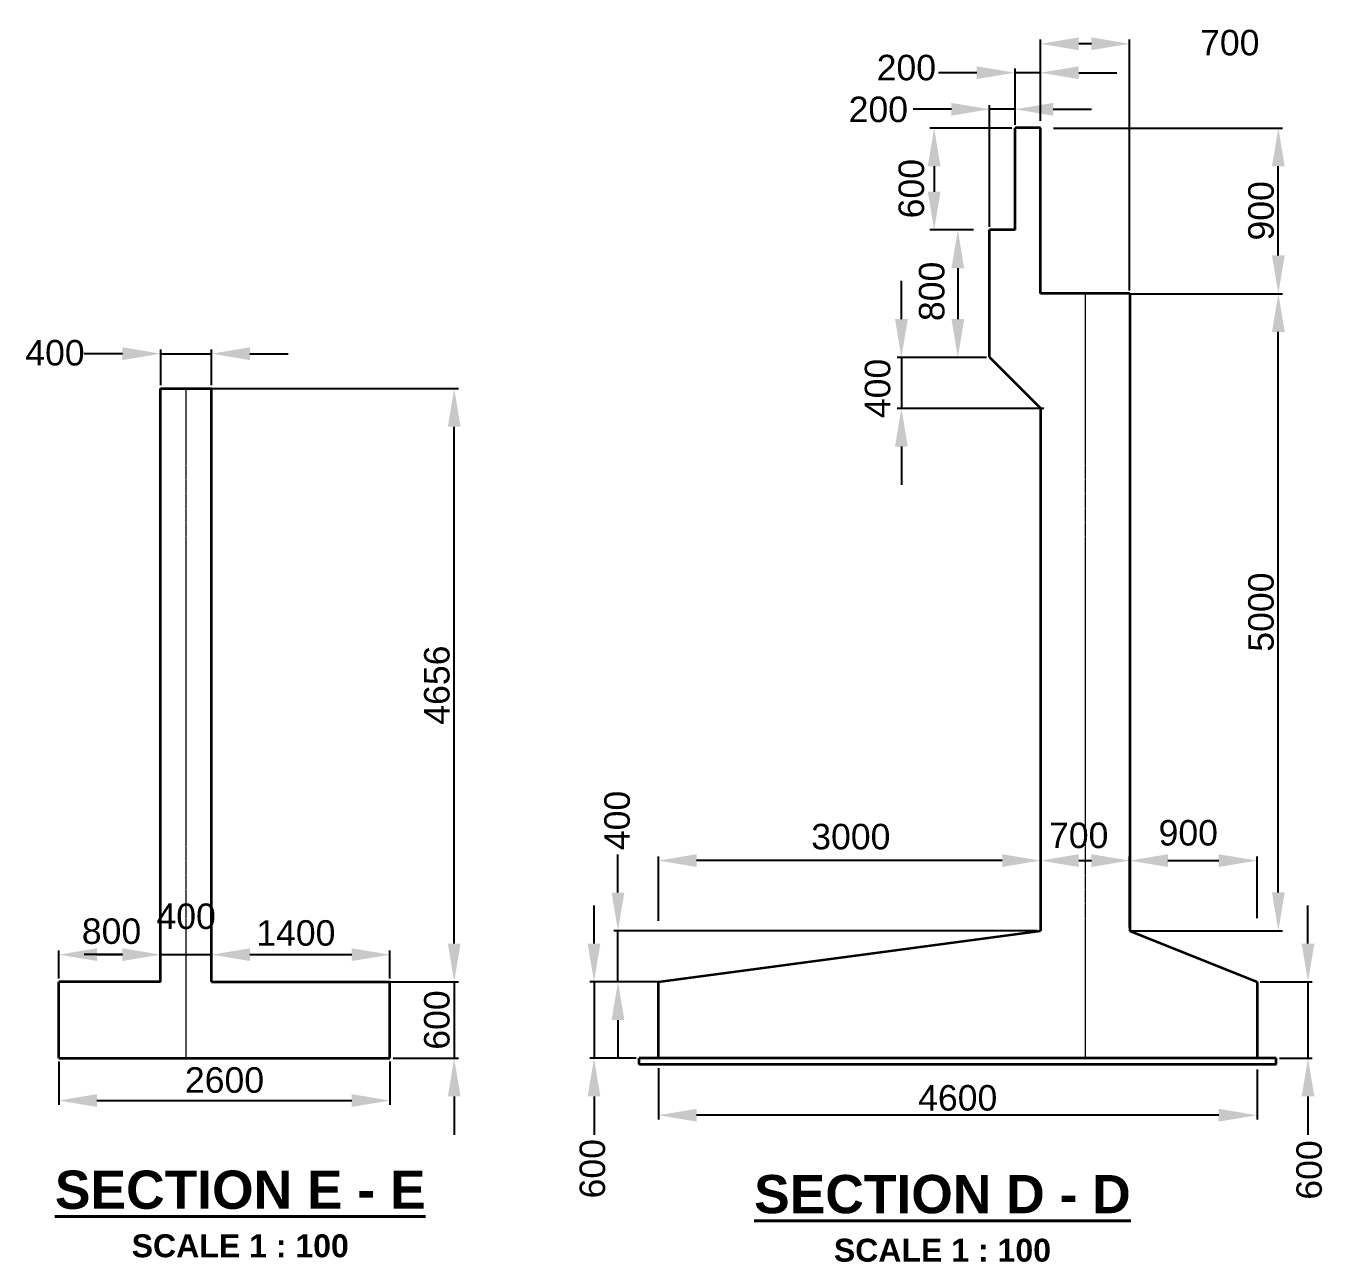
# Model space of a CAD drawing. Header units: millimetres. Extents: x -1307360 to -9241, y 140559 to 432424.
# Drawn here: x -1269154 to -1258949, y 274966 to 284665 of the extents above; entities that cross this region are included whole.
import ezdxf

# ---------------------------------------------------------------- set-up
doc = ezdxf.new("R2010")
doc.units = ezdxf.units.MM
doc.header["$MEASUREMENT"] = 0
doc.linetypes.add('CENTER2', pattern=[1.125, 0.75, -0.125, 0.125, -0.125])
for name, color, linetype, lineweight in [('centreline', 4, 'CENTER2', 15), ('dimension', 252, 'Continuous', 20), ('outline', 3, 'Continuous', 35), ('titles', 2, 'Continuous', 40)]:
    doc.layers.add(name, color=color, linetype=linetype, lineweight=lineweight)
doc.styles.add('ARIAL', font='arial.ttf')
doc.dimstyles.new('Dimstyle_50', dxfattribs={"dimtxt": 125, "dimasz": 125, "dimexe": 33, "dimexo": 25, "dimgap": 33, "dimtad": 1, "dimdec": 0, "dimzin": 0, "dimdsep": 46, "dimtxsty": 'ARIAL', "dimcen": 0.09, "dimclrd": 256, "dimclrt": 1, "dimadec": 0, "dimazin": 0, "dimtfac": 1, "dimtdec": 0, "dimtmove": 2, "dimatfit": 3, "dimldrblk": 'DOT', "dimfxl": 33, "dimtolj": 1, "dimtzin": 0, "dimarcsym": 0})

# ---------------------------------------------------------------- blocks, each defined once
blk = doc.blocks.new('*D138')
at = {"layer": 'Defpoints', "color": 0, "transparency": 16777216}
for p in [(-1267697, 282094), (-1268097, 281821), (-1267697, 281821)]:
    blk.add_point(p, dxfattribs=at)
at = {"layer": 'dimension', "lineweight": -2, "transparency": 16777216}
for p, q in [((-1268397, 282094), (-1268697, 282094)), ((-1268097, 282094), (-1267697, 282094)), ((-1267397, 282094), (-1267097, 282094))]:
    blk.add_line(p, q, dxfattribs=at)
at = {"layer": 'dimension', "color": 0, "lineweight": -2, "transparency": 16777216}
for p, q in [((-1268097, 281846), (-1268097, 282127)), ((-1267697, 281846), (-1267697, 282127))]:
    blk.add_line(p, q, dxfattribs=at)
at = {"layer": 'dimension', "transparency": 16777216}
for points in [[(-1268397, 282144), (-1268397, 282044), (-1268097, 282094)], [(-1267397, 282144), (-1267397, 282044), (-1267697, 282094)]]:
    blk.add_solid(points, dxfattribs=at)
at = {"layer": 'dimension', "color": 1, "transparency": 16777216, "insert": (-1268927, 282100), "char_height": 200, "attachment_point": 5, "style": 'ARIAL'}
blk.add_mtext('\\A1;400', dxfattribs=at)
blk = doc.blocks.new('_Dot')
at = {"color": 0, "linetype": 'ByBlock', "lineweight": -2}
blk.add_line((-0.5, 0), (-1, 0), dxfattribs=at)
at = {"color": 0, "linetype": 'ByBlock', "const_width": 0.5}
blk.add_lwpolyline([(-0.25, 0, 1), (0.25, 0, 1)], format="xyb", close=True, dxfattribs=at)
blk = doc.blocks.new('*D87')
at = {"layer": 'Defpoints', "color": 0, "transparency": 16777216}
for p in [(-1268897, 276565), (-1266297, 276565), (-1266297, 276233)]:
    blk.add_point(p, dxfattribs=at)
at = {"layer": 'dimension', "color": 0, "lineweight": -2, "transparency": 16777216}
for p, q in [((-1268897, 276540), (-1268897, 276200)), ((-1266297, 276540), (-1266297, 276200))]:
    blk.add_line(p, q, dxfattribs=at)
at = {"layer": 'dimension', "lineweight": -2, "transparency": 16777216}
blk.add_line((-1268597, 276233), (-1266597, 276233), dxfattribs=at)
at = {"layer": 'dimension', "transparency": 16777216}
for points in [[(-1268597, 276283), (-1268597, 276183), (-1268897, 276233)], [(-1266597, 276283), (-1266597, 276183), (-1266297, 276233)]]:
    blk.add_solid(points, dxfattribs=at)
at = {"layer": 'dimension', "color": 1, "transparency": 16777216, "insert": (-1267596, 276393), "char_height": 200, "attachment_point": 5, "style": 'ARIAL'}
blk.add_mtext('\\A1;2600', dxfattribs=at)
blk = doc.blocks.new('*D139')
at = {"layer": 'Defpoints', "color": 0, "transparency": 16777216}
for p in [(-1266347, 277165), (-1266297, 276565), (-1265793, 276565)]:
    blk.add_point(p, dxfattribs=at)
at = {"layer": 'dimension', "lineweight": -2, "transparency": 16777216}
for p, q in [((-1265793, 277465), (-1265793, 277765)), ((-1265793, 277165), (-1265793, 276565)), ((-1265793, 276265), (-1265793, 275965))]:
    blk.add_line(p, q, dxfattribs=at)
at = {"layer": 'dimension', "color": 0, "lineweight": -2, "transparency": 16777216}
for p, q in [((-1266322, 277165), (-1265760, 277165)), ((-1266272, 276565), (-1265760, 276565))]:
    blk.add_line(p, q, dxfattribs=at)
at = {"layer": 'dimension', "transparency": 16777216}
for points in [[(-1265843, 277465), (-1265743, 277465), (-1265793, 277165)], [(-1265843, 276265), (-1265743, 276265), (-1265793, 276565)]]:
    blk.add_solid(points, dxfattribs=at)
at = {"layer": 'dimension', "color": 1, "transparency": 16777216, "insert": (-1265928, 276865), "char_height": 200, "attachment_point": 5, "rotation": 90, "style": 'ARIAL'}
blk.add_mtext('\\A1;600', dxfattribs=at)
blk = doc.blocks.new('*D88')
at = {"layer": 'Defpoints', "color": 0, "transparency": 16777216}
for p in [(-1268097, 277378), (-1268897, 277165), (-1268097, 277165)]:
    blk.add_point(p, dxfattribs=at)
at = {"layer": 'dimension', "color": 0, "lineweight": -2, "transparency": 16777216}
for p, q in [((-1268897, 277190), (-1268897, 277411)), ((-1268097, 277190), (-1268097, 277411))]:
    blk.add_line(p, q, dxfattribs=at)
at = {"layer": 'dimension', "lineweight": -2, "transparency": 16777216}
blk.add_line((-1268597, 277378), (-1268397, 277378), dxfattribs=at)
at = {"layer": 'dimension', "transparency": 16777216}
for points in [[(-1268597, 277428), (-1268597, 277328), (-1268897, 277378)], [(-1268397, 277428), (-1268397, 277328), (-1268097, 277378)]]:
    blk.add_solid(points, dxfattribs=at)
at = {"layer": 'dimension', "color": 1, "transparency": 16777216, "insert": (-1268483, 277561), "char_height": 200, "attachment_point": 5, "style": 'ARIAL'}
blk.add_mtext('\\A1;800', dxfattribs=at)
blk = doc.blocks.new('*D89')
at = {"layer": 'Defpoints', "color": 0, "transparency": 16777216}
for p in [(-1266297, 277378), (-1267697, 277165), (-1266297, 277165)]:
    blk.add_point(p, dxfattribs=at)
at = {"layer": 'dimension', "color": 0, "lineweight": -2, "transparency": 16777216}
for p, q in [((-1267697, 277190), (-1267697, 277411)), ((-1266297, 277190), (-1266297, 277411))]:
    blk.add_line(p, q, dxfattribs=at)
at = {"layer": 'dimension', "lineweight": -2, "transparency": 16777216}
blk.add_line((-1267397, 277378), (-1266597, 277378), dxfattribs=at)
at = {"layer": 'dimension', "transparency": 16777216}
for points in [[(-1267397, 277428), (-1267397, 277328), (-1267697, 277378)], [(-1266597, 277428), (-1266597, 277328), (-1266297, 277378)]]:
    blk.add_solid(points, dxfattribs=at)
at = {"layer": 'dimension', "color": 1, "transparency": 16777216, "insert": (-1267036, 277547), "char_height": 200, "attachment_point": 5, "style": 'ARIAL'}
blk.add_mtext('\\A1;1400', dxfattribs=at)
blk = doc.blocks.new('*D90')
at = {"layer": 'Defpoints', "color": 0, "transparency": 16777216}
for p in [(-1264340, 277165), (-1264695, 276565), (-1264340, 276565)]:
    blk.add_point(p, dxfattribs=at)
at = {"layer": 'dimension', "lineweight": -2, "transparency": 16777216}
for p, q in [((-1264695, 277465), (-1264695, 277765)), ((-1264695, 277165), (-1264695, 276565)), ((-1264695, 276265), (-1264695, 275965))]:
    blk.add_line(p, q, dxfattribs=at)
at = {"layer": 'dimension', "color": 0, "lineweight": -2, "transparency": 16777216}
for p, q in [((-1264365, 277165), (-1264728, 277165)), ((-1264365, 276565), (-1264728, 276565))]:
    blk.add_line(p, q, dxfattribs=at)
at = {"layer": 'dimension', "transparency": 16777216}
for points in [[(-1264745, 277465), (-1264645, 277465), (-1264695, 277165)], [(-1264745, 276265), (-1264645, 276265), (-1264695, 276565)]]:
    blk.add_solid(points, dxfattribs=at)
at = {"layer": 'dimension', "color": 1, "transparency": 16777216, "insert": (-1264707, 275698), "char_height": 200, "attachment_point": 5, "rotation": 90, "style": 'ARIAL'}
blk.add_mtext('\\A1;600', dxfattribs=at)
blk = doc.blocks.new('*D91')
at = {"layer": 'Defpoints', "color": 0, "transparency": 16777216}
for p in [(-1260490, 278116), (-1261190, 277565), (-1260490, 277566)]:
    blk.add_point(p, dxfattribs=at)
at = {"layer": 'dimension', "color": 0, "lineweight": -2, "transparency": 16777216}
for p, q in [((-1261190, 277590), (-1261190, 278149)), ((-1260490, 277591), (-1260490, 278149))]:
    blk.add_line(p, q, dxfattribs=at)
at = {"layer": 'dimension', "lineweight": -2, "transparency": 16777216}
blk.add_line((-1260890, 278116), (-1260790, 278116), dxfattribs=at)
at = {"layer": 'dimension', "transparency": 16777216}
for points in [[(-1260890, 278166), (-1260890, 278066), (-1261190, 278116)], [(-1260790, 278166), (-1260790, 278066), (-1260490, 278116)]]:
    blk.add_solid(points, dxfattribs=at)
at = {"layer": 'dimension', "color": 1, "transparency": 16777216, "insert": (-1260890, 278313), "char_height": 200, "attachment_point": 5, "style": 'ARIAL'}
blk.add_mtext('\\A1;700', dxfattribs=at)
blk = doc.blocks.new('*D92')
at = {"layer": 'Defpoints', "color": 0, "transparency": 16777216}
for p in [(-1259490, 278116), (-1259490, 277640), (-1260490, 277566)]:
    blk.add_point(p, dxfattribs=at)
at = {"layer": 'dimension', "color": 0, "lineweight": -2, "transparency": 16777216}
for p, q in [((-1260490, 277591), (-1260490, 278149)), ((-1259490, 277665), (-1259490, 278149))]:
    blk.add_line(p, q, dxfattribs=at)
at = {"layer": 'dimension', "lineweight": -2, "transparency": 16777216}
blk.add_line((-1260190, 278116), (-1259790, 278116), dxfattribs=at)
at = {"layer": 'dimension', "transparency": 16777216}
for points in [[(-1260190, 278166), (-1260190, 278066), (-1260490, 278116)], [(-1259790, 278166), (-1259790, 278066), (-1259490, 278116)]]:
    blk.add_solid(points, dxfattribs=at)
at = {"layer": 'dimension', "color": 1, "transparency": 16777216, "insert": (-1260030, 278333), "char_height": 200, "attachment_point": 5, "style": 'ARIAL'}
blk.add_mtext('\\A1;900', dxfattribs=at)
blk = doc.blocks.new('*D151')
at = {"layer": 'Defpoints', "color": 0, "transparency": 16777216}
for p in [(-1260513, 282565), (-1259323, 282565), (-1260515, 277566)]:
    blk.add_point(p, dxfattribs=at)
at = {"layer": 'dimension', "color": 0, "lineweight": -2, "transparency": 16777216}
for p, q in [((-1260488, 282565), (-1259290, 282565)), ((-1260490, 277566), (-1259290, 277566))]:
    blk.add_line(p, q, dxfattribs=at)
at = {"layer": 'dimension', "lineweight": -2, "transparency": 16777216}
blk.add_line((-1259323, 277866), (-1259323, 282265), dxfattribs=at)
at = {"layer": 'dimension', "transparency": 16777216}
for points in [[(-1259373, 282265), (-1259273, 282265), (-1259323, 282565)], [(-1259373, 277866), (-1259273, 277866), (-1259323, 277566)]]:
    blk.add_solid(points, dxfattribs=at)
at = {"layer": 'dimension', "color": 1, "transparency": 16777216, "insert": (-1259458, 280066), "char_height": 200, "attachment_point": 5, "rotation": 90, "style": 'ARIAL'}
blk.add_mtext('\\A1;5000', dxfattribs=at)
blk = doc.blocks.new('*D149')
at = {"layer": 'Defpoints', "color": 0, "transparency": 16777216}
for p in [(-1267747, 281821), (-1265793, 281821), (-1266347, 277165)]:
    blk.add_point(p, dxfattribs=at)
at = {"layer": 'dimension', "color": 0, "lineweight": -2, "transparency": 16777216}
for p, q in [((-1267722, 281821), (-1265760, 281821)), ((-1266322, 277165), (-1265760, 277165))]:
    blk.add_line(p, q, dxfattribs=at)
at = {"layer": 'dimension', "lineweight": -2, "transparency": 16777216}
blk.add_line((-1265793, 277465), (-1265793, 281521), dxfattribs=at)
at = {"layer": 'dimension', "transparency": 16777216}
for points in [[(-1265843, 281521), (-1265743, 281521), (-1265793, 281821)], [(-1265843, 277465), (-1265743, 277465), (-1265793, 277165)]]:
    blk.add_solid(points, dxfattribs=at)
at = {"layer": 'dimension', "color": 1, "transparency": 16777216, "insert": (-1265928, 279493), "char_height": 200, "attachment_point": 5, "rotation": 90, "style": 'ARIAL'}
blk.add_mtext('\\A1;4656', dxfattribs=at)
blk = doc.blocks.new('*D150')
at = {"layer": 'Defpoints', "color": 0, "transparency": 16777216}
for p in [(-1259490, 277165), (-1259340, 276565), (-1259090, 276565)]:
    blk.add_point(p, dxfattribs=at)
at = {"layer": 'dimension', "lineweight": -2, "transparency": 16777216}
for p, q in [((-1259090, 277465), (-1259090, 277765)), ((-1259090, 277165), (-1259090, 276565)), ((-1259090, 276265), (-1259090, 275965))]:
    blk.add_line(p, q, dxfattribs=at)
at = {"layer": 'dimension', "color": 0, "lineweight": -2, "transparency": 16777216}
for p, q in [((-1259465, 277165), (-1259057, 277165)), ((-1259315, 276565), (-1259057, 276565))]:
    blk.add_line(p, q, dxfattribs=at)
at = {"layer": 'dimension', "transparency": 16777216}
for points in [[(-1259140, 277465), (-1259040, 277465), (-1259090, 277165)], [(-1259140, 276265), (-1259040, 276265), (-1259090, 276565)]]:
    blk.add_solid(points, dxfattribs=at)
at = {"layer": 'dimension', "color": 1, "transparency": 16777216, "insert": (-1259080, 275688), "char_height": 200, "attachment_point": 5, "rotation": 90, "style": 'ARIAL'}
blk.add_mtext('\\A1;600', dxfattribs=at)
blk = doc.blocks.new('*D152')
at = {"layer": 'Defpoints', "color": 0, "transparency": 16777216}
for p in [(-1261113, 283865), (-1259323, 283865), (-1260513, 282565)]:
    blk.add_point(p, dxfattribs=at)
at = {"layer": 'dimension', "color": 0, "lineweight": -2, "transparency": 16777216}
for p, q in [((-1261088, 283865), (-1259290, 283865)), ((-1260488, 282565), (-1259290, 282565))]:
    blk.add_line(p, q, dxfattribs=at)
at = {"layer": 'dimension', "lineweight": -2, "transparency": 16777216}
blk.add_line((-1259323, 282865), (-1259323, 283565), dxfattribs=at)
at = {"layer": 'dimension', "transparency": 16777216}
for points in [[(-1259373, 283565), (-1259273, 283565), (-1259323, 283865)], [(-1259373, 282865), (-1259273, 282865), (-1259323, 282565)]]:
    blk.add_solid(points, dxfattribs=at)
at = {"layer": 'dimension', "color": 1, "transparency": 16777216, "insert": (-1259458, 283215), "char_height": 200, "attachment_point": 5, "rotation": 90, "style": 'ARIAL'}
blk.add_mtext('\\A1;900', dxfattribs=at)
blk = doc.blocks.new('*D96')
at = {"layer": 'Defpoints', "color": 0, "transparency": 16777216}
for p in [(-1261190, 284526), (-1261190, 284030), (-1260490, 282565)]:
    blk.add_point(p, dxfattribs=at)
at = {"layer": 'dimension', "color": 0, "lineweight": -2, "transparency": 16777216}
for p, q in [((-1261190, 284055), (-1261190, 284559)), ((-1260490, 282590), (-1260490, 284559))]:
    blk.add_line(p, q, dxfattribs=at)
at = {"layer": 'dimension', "lineweight": -2, "transparency": 16777216}
blk.add_line((-1260790, 284526), (-1260890, 284526), dxfattribs=at)
at = {"layer": 'dimension', "transparency": 16777216}
for points in [[(-1260890, 284576), (-1260890, 284476), (-1261190, 284526)], [(-1260790, 284576), (-1260790, 284476), (-1260490, 284526)]]:
    blk.add_solid(points, dxfattribs=at)
at = {"layer": 'dimension', "color": 1, "transparency": 16777216, "insert": (-1259704, 284534), "char_height": 200, "attachment_point": 5, "style": 'ARIAL'}
blk.add_mtext('\\A1;700', dxfattribs=at)
blk = doc.blocks.new('*D97')
at = {"layer": 'Defpoints', "color": 0, "transparency": 16777216}
for p in [(-1261390, 284299), (-1261390, 283897), (-1261190, 283897)]:
    blk.add_point(p, dxfattribs=at)
at = {"layer": 'dimension', "color": 0, "lineweight": -2, "transparency": 16777216}
for p, q in [((-1261390, 283922), (-1261390, 284332)), ((-1261190, 283922), (-1261190, 284332))]:
    blk.add_line(p, q, dxfattribs=at)
at = {"layer": 'dimension', "lineweight": -2, "transparency": 16777216}
for p, q in [((-1261690, 284299), (-1261990, 284299)), ((-1261190, 284299), (-1261390, 284299)), ((-1260890, 284299), (-1260590, 284299))]:
    blk.add_line(p, q, dxfattribs=at)
at = {"layer": 'dimension', "transparency": 16777216}
for points in [[(-1261690, 284349), (-1261690, 284249), (-1261390, 284299)], [(-1260890, 284349), (-1260890, 284249), (-1261190, 284299)]]:
    blk.add_solid(points, dxfattribs=at)
at = {"layer": 'dimension', "color": 1, "transparency": 16777216, "insert": (-1262243, 284338), "char_height": 200, "attachment_point": 5, "style": 'ARIAL'}
blk.add_mtext('\\A1;200', dxfattribs=at)
blk = doc.blocks.new('*D98')
at = {"layer": 'Defpoints', "color": 0, "transparency": 16777216}
for p in [(-1261590, 284012), (-1261390, 283865), (-1261590, 283065)]:
    blk.add_point(p, dxfattribs=at)
at = {"layer": 'dimension', "color": 0, "lineweight": -2, "transparency": 16777216}
for p, q in [((-1261590, 283090), (-1261590, 284045)), ((-1261390, 283890), (-1261390, 284045))]:
    blk.add_line(p, q, dxfattribs=at)
at = {"layer": 'dimension', "lineweight": -2, "transparency": 16777216}
for p, q in [((-1261890, 284012), (-1262190, 284012)), ((-1261390, 284012), (-1261590, 284012)), ((-1261090, 284012), (-1260790, 284012))]:
    blk.add_line(p, q, dxfattribs=at)
at = {"layer": 'dimension', "transparency": 16777216}
for points in [[(-1261890, 284062), (-1261890, 283962), (-1261590, 284012)], [(-1261090, 284062), (-1261090, 283962), (-1261390, 284012)]]:
    blk.add_solid(points, dxfattribs=at)
at = {"layer": 'dimension', "color": 1, "transparency": 16777216, "insert": (-1262463, 284010), "char_height": 200, "attachment_point": 5, "style": 'ARIAL'}
blk.add_mtext('\\A1;200', dxfattribs=at)
blk = doc.blocks.new('*D99')
at = {"layer": 'Defpoints', "color": 0, "transparency": 16777216}
for p in [(-1261390, 283865), (-1262025, 283065), (-1261690, 283065)]:
    blk.add_point(p, dxfattribs=at)
at = {"layer": 'dimension', "color": 0, "lineweight": -2, "transparency": 16777216}
for p, q in [((-1261415, 283865), (-1262058, 283865)), ((-1261715, 283065), (-1262058, 283065))]:
    blk.add_line(p, q, dxfattribs=at)
at = {"layer": 'dimension', "lineweight": -2, "transparency": 16777216}
blk.add_line((-1262025, 283565), (-1262025, 283365), dxfattribs=at)
at = {"layer": 'dimension', "transparency": 16777216}
for points in [[(-1262075, 283565), (-1261975, 283565), (-1262025, 283865)], [(-1262075, 283365), (-1261975, 283365), (-1262025, 283065)]]:
    blk.add_solid(points, dxfattribs=at)
at = {"layer": 'dimension', "color": 1, "transparency": 16777216, "insert": (-1262203, 283389), "char_height": 200, "attachment_point": 5, "rotation": 90, "style": 'ARIAL'}
blk.add_mtext('\\A1;600', dxfattribs=at)
blk = doc.blocks.new('*D153')
at = {"layer": 'Defpoints', "color": 0, "transparency": 16777216}
for p in [(-1261690, 283065), (-1261839, 282065), (-1261590, 282065)]:
    blk.add_point(p, dxfattribs=at)
at = {"layer": 'dimension', "color": 0, "lineweight": -2, "transparency": 16777216}
for p, q in [((-1261715, 283065), (-1261872, 283065)), ((-1261615, 282065), (-1261872, 282065))]:
    blk.add_line(p, q, dxfattribs=at)
at = {"layer": 'dimension', "lineweight": -2, "transparency": 16777216}
blk.add_line((-1261839, 282765), (-1261839, 282365), dxfattribs=at)
at = {"layer": 'dimension', "transparency": 16777216}
for points in [[(-1261889, 282765), (-1261789, 282765), (-1261839, 283065)], [(-1261889, 282365), (-1261789, 282365), (-1261839, 282065)]]:
    blk.add_solid(points, dxfattribs=at)
at = {"layer": 'dimension', "color": 1, "transparency": 16777216, "insert": (-1262043, 282583), "char_height": 200, "attachment_point": 5, "rotation": 90, "style": 'ARIAL'}
blk.add_mtext('\\A1;800', dxfattribs=at)
blk = doc.blocks.new('*D154')
at = {"layer": 'Defpoints', "color": 0, "transparency": 16777216}
for p in [(-1261590, 282065), (-1262282, 281665), (-1261140, 281665)]:
    blk.add_point(p, dxfattribs=at)
at = {"layer": 'dimension', "lineweight": -2, "transparency": 16777216}
for p, q in [((-1262282, 282365), (-1262282, 282665)), ((-1262282, 282065), (-1262282, 281665)), ((-1262282, 281365), (-1262282, 281065))]:
    blk.add_line(p, q, dxfattribs=at)
at = {"layer": 'dimension', "color": 0, "lineweight": -2, "transparency": 16777216}
for p, q in [((-1261615, 282065), (-1262315, 282065)), ((-1261165, 281665), (-1262315, 281665))]:
    blk.add_line(p, q, dxfattribs=at)
at = {"layer": 'dimension', "transparency": 16777216}
for points in [[(-1262332, 282365), (-1262232, 282365), (-1262282, 282065)], [(-1262332, 281365), (-1262232, 281365), (-1262282, 281665)]]:
    blk.add_solid(points, dxfattribs=at)
at = {"layer": 'dimension', "color": 1, "transparency": 16777216, "insert": (-1262468, 281821), "char_height": 200, "attachment_point": 5, "rotation": 90, "style": 'ARIAL'}
blk.add_mtext('\\A1;400', dxfattribs=at)
blk = doc.blocks.new('*D110')
at = {"layer": 'Defpoints', "color": 0, "transparency": 16777216}
for p in [(-1264190, 278116), (-1264190, 277619), (-1261190, 277565)]:
    blk.add_point(p, dxfattribs=at)
at = {"layer": 'dimension', "color": 0, "lineweight": -2, "transparency": 16777216}
for p, q in [((-1264190, 277644), (-1264190, 278149)), ((-1261190, 277590), (-1261190, 278149))]:
    blk.add_line(p, q, dxfattribs=at)
at = {"layer": 'dimension', "lineweight": -2, "transparency": 16777216}
blk.add_line((-1261490, 278116), (-1263890, 278116), dxfattribs=at)
at = {"layer": 'dimension', "transparency": 16777216}
for points in [[(-1263890, 278166), (-1263890, 278066), (-1264190, 278116)], [(-1261490, 278166), (-1261490, 278066), (-1261190, 278116)]]:
    blk.add_solid(points, dxfattribs=at)
at = {"layer": 'dimension', "color": 1, "transparency": 16777216, "insert": (-1262679, 278303), "char_height": 200, "attachment_point": 5, "style": 'ARIAL'}
blk.add_mtext('\\A1;3000', dxfattribs=at)
blk = doc.blocks.new('*D162')
at = {"layer": 'Defpoints', "color": 0, "transparency": 16777216}
for p in [(-1264507, 277565), (-1261190, 277565), (-1264140, 277165)]:
    blk.add_point(p, dxfattribs=at)
at = {"layer": 'dimension', "lineweight": -2, "transparency": 16777216}
for p, q in [((-1264507, 277865), (-1264507, 278165)), ((-1264507, 277165), (-1264507, 277565)), ((-1264507, 276865), (-1264507, 276565))]:
    blk.add_line(p, q, dxfattribs=at)
at = {"layer": 'dimension', "color": 0, "lineweight": -2, "transparency": 16777216}
for p, q in [((-1261215, 277565), (-1264540, 277565)), ((-1264165, 277165), (-1264540, 277165))]:
    blk.add_line(p, q, dxfattribs=at)
at = {"layer": 'dimension', "transparency": 16777216}
for points in [[(-1264557, 277865), (-1264457, 277865), (-1264507, 277565)], [(-1264557, 276865), (-1264457, 276865), (-1264507, 277165)]]:
    blk.add_solid(points, dxfattribs=at)
at = {"layer": 'dimension', "color": 1, "transparency": 16777216, "insert": (-1264513, 278431), "char_height": 200, "attachment_point": 5, "rotation": 90, "style": 'ARIAL'}
blk.add_mtext('\\A1;400', dxfattribs=at)
blk = doc.blocks.new('*D111')
at = {"layer": 'Defpoints', "color": 0, "transparency": 16777216}
for p in [(-1267697, 277378), (-1267697, 277378), (-1268097, 277165)]:
    blk.add_point(p, dxfattribs=at)
at = {"layer": 'dimension', "color": 0, "lineweight": -2, "transparency": 16777216}
for p, q in [((-1268097, 277190), (-1268097, 277411)), ((-1267697, 277403), (-1267697, 277411))]:
    blk.add_line(p, q, dxfattribs=at)
at = {"layer": 'dimension', "lineweight": -2, "transparency": 16777216}
for p, q in [((-1268397, 277378), (-1268697, 277378)), ((-1268097, 277378), (-1267697, 277378)), ((-1267397, 277378), (-1267097, 277378))]:
    blk.add_line(p, q, dxfattribs=at)
at = {"layer": 'dimension', "transparency": 16777216}
for points in [[(-1268397, 277428), (-1268397, 277328), (-1268097, 277378)], [(-1267397, 277428), (-1267397, 277328), (-1267697, 277378)]]:
    blk.add_solid(points, dxfattribs=at)
at = {"layer": 'dimension', "color": 1, "transparency": 16777216, "insert": (-1267897, 277678), "char_height": 200, "attachment_point": 5, "style": 'ARIAL'}
blk.add_mtext('\\A1;400', dxfattribs=at)
blk = doc.blocks.new('*D163')
at = {"layer": 'Defpoints', "color": 0, "transparency": 16777216}
for p in [(-1264190, 276512), (-1259490, 276501), (-1264190, 276118)]:
    blk.add_point(p, dxfattribs=at)
at = {"layer": 'dimension', "color": 0, "lineweight": -2, "transparency": 16777216}
for p, q in [((-1264190, 276487), (-1264190, 276085)), ((-1259490, 276476), (-1259490, 276085))]:
    blk.add_line(p, q, dxfattribs=at)
at = {"layer": 'dimension', "lineweight": -2, "transparency": 16777216}
blk.add_line((-1259790, 276118), (-1263890, 276118), dxfattribs=at)
at = {"layer": 'dimension', "transparency": 16777216}
for points in [[(-1263890, 276168), (-1263890, 276068), (-1264190, 276118)], [(-1259790, 276168), (-1259790, 276068), (-1259490, 276118)]]:
    blk.add_solid(points, dxfattribs=at)
at = {"layer": 'dimension', "color": 1, "transparency": 16777216, "insert": (-1261840, 276253), "char_height": 200, "attachment_point": 5, "style": 'ARIAL'}
blk.add_mtext('\\A1;4600', dxfattribs=at)

msp = doc.modelspace()

# ---------------------------------------------------------------- linework, layer by layer
at = {"layer": 'centreline', "ltscale": 20}
for p, q in [((-1260839.6, 282565.5), (-1260839.6, 276565.5)), ((-1267897.4, 276565.5), (-1267897.4, 281821))]:
    msp.add_line(p, q, dxfattribs=at)
at = {"layer": 'outline'}
for p, q in [((-1261389.6, 283065.5), (-1261389.6, 283865.5)), ((-1261189.6, 283865.5), (-1261389.6, 283865.5)), ((-1261189.6, 282565.5), (-1261189.6, 283865.5)), ((-1261589.6, 282065.5), (-1261589.6, 283065.5)), ((-1261389.6, 283065.5), (-1261589.6, 283065.5)), ((-1260489.6, 282565.5), (-1261189.6, 282565.5)), ((-1260489.6, 282565.5), (-1260489.6, 277565.8)), ((-1261589.6, 282065.5), (-1261189.6, 281665.5)), ((-1268097.4, 281821), (-1267697.4, 281821)), ((-1268097.4, 277165.5), (-1268097.4, 281821)), ((-1267697.4, 277165.5), (-1267697.4, 281821)), ((-1261189.6, 281665.5), (-1261189.6, 277565.5)), ((-1264189.6, 277165.5), (-1261189.6, 277565.5)), ((-1260489.6, 277565.8), (-1259489.6, 277165.5)), ((-1268897.4, 276565.5), (-1268897.4, 277165.5)), ((-1268097.4, 277165.5), (-1268897.4, 277165.5)), ((-1267697.4, 277165.5), (-1266297.4, 277165.5)), ((-1266297.4, 276565.5), (-1266297.4, 277165.5)), ((-1264189.6, 276565.5), (-1264189.6, 277165.5)), ((-1259489.6, 277165.5), (-1259489.6, 276565.5)), ((-1268897.4, 276565.5), (-1266297.4, 276565.5)), ((-1264339.6, 276515.5), (-1264339.6, 276565.5)), ((-1259339.6, 276565.5), (-1264339.6, 276565.5)), ((-1259339.6, 276515.5), (-1264339.6, 276515.5)), ((-1259339.6, 276515.5), (-1259339.6, 276565.5))]:
    msp.add_line(p, q, dxfattribs=at)

# ---------------------------------------------------------------- texts
at = {"layer": 'titles', "char_height": 300, "attachment_point": 5, "style": 'ARIAL'}
for s, insert, width in [('{\\fArial|b1|i0|c0|p34;\\L\\C1;SECTION E - E\\P\\H0.6x;\\lSCALE 1 : 100}', (-1267472.5, 275342.1), 4160.434), ('{\\fArial|b1|i0|c0|p34;\\L\\C1;SECTION D - D\\P\\H0.6x;\\lSCALE 1 : 100}', (-1261960, 275307.5), 4931.224)]:
    msp.add_mtext(s, dxfattribs=dict(at, insert=insert, width=width))

# ---------------------------------------------------------------- dimensions: what is measured, and where the dimension line sits
at = {"layer": 'dimension'}
for base, p1, p2, picture, middle in [((-1261189.6, 284526.4), (-1260489.6, 282565.5), (-1261189.6, 284029.7), '*D96', (-1259704.4, 284534.2)), ((-1261389.6, 284299.3), (-1261189.6, 283896.6), (-1261389.6, 283896.6), '*D97', (-1262243.3, 284338.5)), ((-1261589.6, 284012.1), (-1261389.6, 283865.5), (-1261589.6, 283065.5), '*D98', (-1262462.7, 284009.6)), ((-1267697.4, 282094.2), (-1268097.4, 281821), (-1267697.4, 281821), '*D138', (-1268927.2, 282099.6)), ((-1264189.6, 278115.5), (-1261189.6, 277565.5), (-1264189.6, 277619.4), '*D110', (-1262678.6, 278303.2)), ((-1260489.6, 278115.5), (-1261189.6, 277565.5), (-1260489.6, 277565.8), '*D91', (-1260889.8, 278313.2)), ((-1268097.4, 277377.6), (-1268897.4, 277165.5), (-1268097.4, 277165.5), '*D88', (-1268482.5, 277561.3)), ((-1266297.4, 277377.6), (-1267697.4, 277165.5), (-1266297.4, 277165.5), '*D89', (-1267036.1, 277547.3)), ((-1266297.4, 276232.6), (-1268897.4, 276565.5), (-1266297.4, 276565.5), '*D87', (-1267595.8, 276392.7))]:
    dim = msp.add_linear_dim(base=base, p1=p1, p2=p2, dimstyle='Dimstyle_50', override={"dimtxt": 200, "dimasz": 300}, dxfattribs=at)
    dim.commit()
    dim.dimension.update_dxf_attribs({"geometry": picture, "text_midpoint": middle, "dimtype": 160})
for base, p1, p2, text, picture, middle in [((-1262025.4, 283065.5), (-1261389.6, 283865.5), (-1261689.6, 283065.5), '600', '*D99', (-1262202.6, 283388.8)), ((-1261839.3, 282065.5), (-1261689.6, 283065.5), (-1261589.6, 282065.5), '800', '*D153', (-1262043.1, 282582.9))]:
    dim = msp.add_linear_dim(base=base, p1=p1, p2=p2, angle=90, text=text, dimstyle='Dimstyle_50', override={"dimtxt": 200, "dimasz": 300}, dxfattribs=at)
    dim.commit()
    dim.dimension.update_dxf_attribs({"geometry": picture, "text_midpoint": middle, "dimtype": 160})
dim = msp.add_linear_dim(base=(-1259323.3, 283865.5), p1=(-1260513.2, 282565.5), p2=(-1261113.2, 283865.5), angle=90, text='900', dimstyle='Dimstyle_50', override={"dimtxt": 200, "dimasz": 300}, dxfattribs=at)
dim.commit()
dim.dimension.update_dxf_attribs({"geometry": '*D152', "text_midpoint": (-1259458.4, 283215.5)})
for base, p1, p2, picture, middle in [((-1262282.3, 281665.5), (-1261589.6, 282065.5), (-1261139.6, 281665.5), '*D154', (-1262468.4, 281821.3)), ((-1264507.2, 277565.5), (-1264139.6, 277165.5), (-1261189.6, 277565.5), '*D162', (-1264513.1, 278431.3)), ((-1264694.7, 276565.5), (-1264339.6, 277165.5), (-1264339.6, 276565.5), '*D90', (-1264706.7, 275697.7)), ((-1259089.9, 276565.5), (-1259489.6, 277165.5), (-1259339.6, 276565.5), '*D150', (-1259079.9, 275687.7))]:
    dim = msp.add_linear_dim(base=base, p1=p1, p2=p2, angle=90, dimstyle='Dimstyle_50', override={"dimtxt": 200, "dimasz": 300}, dxfattribs=at)
    dim.commit()
    dim.dimension.update_dxf_attribs({"geometry": picture, "text_midpoint": middle, "dimtype": 160})
for base, p1, p2, picture, middle in [((-1259323.3, 282565.5), (-1260514.6, 277565.8), (-1260513.2, 282565.5), '*D151', (-1259458.4, 280065.6)), ((-1265792.841, 281821.0292), (-1266347.3642, 277165.4853), (-1267747.3642, 281821.0292), '*D149', (-1265927.9556, 279493.2573)), ((-1265792.8, 276565.5), (-1266347.4, 277165.5), (-1266297.4, 276565.5), '*D139', (-1265928, 276865.5))]:
    dim = msp.add_linear_dim(base=base, p1=p1, p2=p2, angle=90, dimstyle='Dimstyle_50', override={"dimtxt": 200, "dimasz": 300}, dxfattribs=at)
    dim.commit()
    dim.dimension.update_dxf_attribs({"geometry": picture, "text_midpoint": middle})
dim = msp.add_linear_dim(base=(-1259489.6, 278115.5), p1=(-1260489.6, 277565.8), p2=(-1259489.6, 277639.8), text='900', dimstyle='Dimstyle_50', override={"dimtxt": 200, "dimasz": 300}, dxfattribs=at)
dim.commit()
dim.dimension.update_dxf_attribs({"geometry": '*D92', "text_midpoint": (-1260030.4, 278333.2), "dimtype": 160})
dim = msp.add_linear_dim(base=(-1267697.4, 277377.6), p1=(-1268097.4, 277165.5), p2=(-1267697.4, 277377.6), dimstyle='Dimstyle_50', override={"dimtxt": 200, "dimasz": 300}, dxfattribs=at)
dim.commit()
dim.dimension.update_dxf_attribs({"geometry": '*D111', "text_midpoint": (-1267897.4, 277677.6)})
dim = msp.add_linear_dim(base=(-1264189.6, 276118.2), p1=(-1259489.6, 276501.4), p2=(-1264189.6, 276511.8), text='4600', dimstyle='Dimstyle_50', override={"dimtxt": 200, "dimasz": 300}, dxfattribs=at)
dim.commit()
dim.dimension.update_dxf_attribs({"geometry": '*D163', "text_midpoint": (-1261839.6, 276253.3)})

doc.saveas('drawing.dxf')
